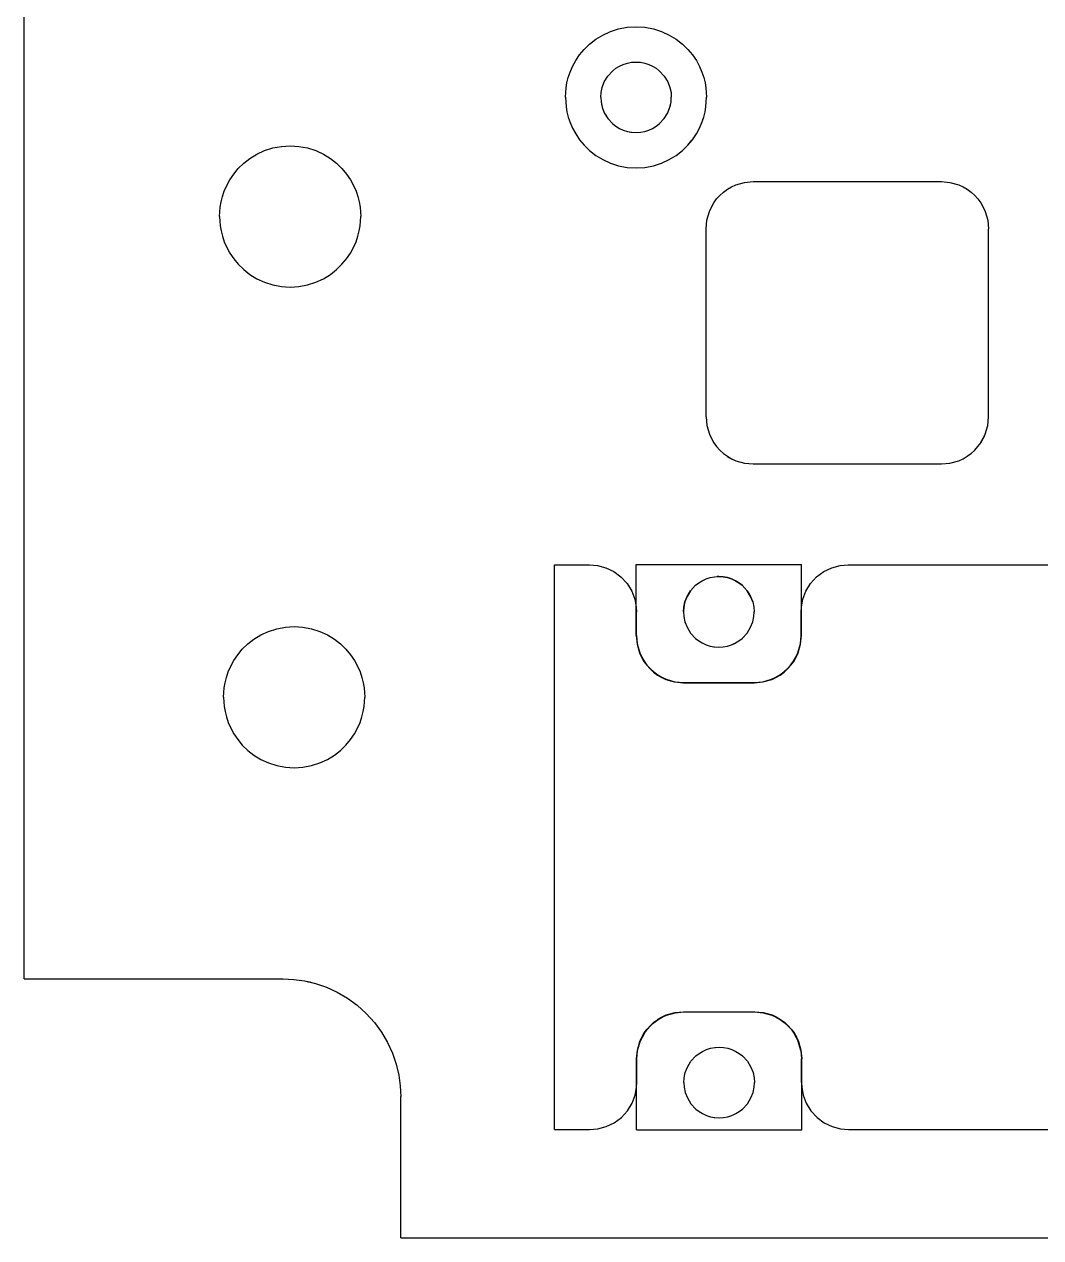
# Model space of a CAD drawing. Header units: millimetres. Extents: x -94 to 79, y -61 to 54.
# Drawn here: x -93.8 to -50.6, y -60.9 to -9.3 of the extents above; entities that cross this region are included whole.
import ezdxf

# ---------------------------------------------------------------- set-up
doc = ezdxf.new("R2010")
doc.units = ezdxf.units.MM
doc.linetypes.add('HIDDEN', pattern=[3, 2, -1])
doc.layers.add('HIDDEN', color=8, linetype='HIDDEN')
doc.layers.add('VISIBLE', color=7, linetype='Continuous')

msp = doc.modelspace()

# ---------------------------------------------------------------- linework, layer by layer
at = {"layer": 'HIDDEN', "flags": 128}
for points in [[(-68.195, -9.447), (-67.822, -9.424)], [(-67.448, -9.447), (-67.083, -9.516)], [(-67.08, -9.517), (-66.735, -9.628)], [(-69.308, -12.225), (-69.262, -12.004), (-69.17, -11.767), (-69.022, -11.524), (-68.808, -11.294), (-68.676, -11.191), (-68.528, -11.1)], [(-68.528, -11.1), (-68.365, -11.026)], [(-68.528, -11.1), (-68.365, -11.026)], [(-68.365, -11.026), (-68.191, -10.97)], [(-68.365, -11.026), (-68.191, -10.97)], [(-68.191, -10.97), (-68.008, -10.936), (-67.822, -10.924)], [(-67.822, -10.924), (-67.635, -10.936)], [(-67.822, -10.924), (-67.635, -10.936)], [(-67.635, -10.936), (-67.452, -10.97)], [(-67.635, -10.936), (-67.452, -10.97)], [(-67.452, -10.97), (-67.278, -11.026)], [(-67.452, -10.97), (-67.278, -11.026)], [(-67.278, -11.026), (-67.116, -11.1), (-66.968, -11.191), (-66.835, -11.294), (-66.622, -11.524), (-66.473, -11.767), (-66.382, -12.004), (-66.335, -12.225)], [(-69.308, -12.225), (-69.308, -12.225)], [(-66.335, -12.225), (-66.335, -12.225)], [(-70.822, -12.424), (-70.822, -12.424)], [(-70.795, -12.822), (-70.795, -12.822)], [(-69.322, -12.424), (-69.322, -12.424)], [(-69.322, -12.424), (-69.322, -12.424)], [(-69.285, -12.732), (-69.262, -12.844)], [(-66.382, -12.844), (-66.362, -12.751)], [(-66.335, -12.623), (-66.322, -12.425)], [(-66.322, -12.424), (-66.322, -12.424), (-66.322, -12.424)], [(-64.848, -12.822), (-64.848, -12.822)], [(-64.822, -12.424), (-64.822, -12.424), (-64.822, -12.424), (-64.822, -12.424)], [(-70.758, -13.038), (-70.702, -13.264), (-70.623, -13.498), (-70.518, -13.739), (-70.385, -13.982), (-70.222, -14.224), (-70.025, -14.46), (-69.794, -14.684), (-69.53, -14.89), (-69.233, -15.071)], [(-69.212, -12.973), (-69.17, -13.081)], [(-69.078, -13.231), (-69.022, -13.324)], [(-67.083, -15.332), (-66.735, -15.22), (-66.41, -15.071), (-66.113, -14.89), (-65.849, -14.684), (-65.618, -14.46), (-65.422, -14.224), (-65.258, -13.982), (-65.125, -13.739), (-65.021, -13.498), (-64.942, -13.264), (-64.885, -13.038)], [(-66.622, -13.324), (-66.596, -13.281)], [(-66.473, -13.081), (-66.443, -13.004)], [(-68.365, -13.822), (-68.191, -13.878)], [(-68.038, -13.907), (-68.008, -13.912)], [(-67.821, -13.924), (-67.635, -13.912)], [(-67.452, -13.878), (-67.451, -13.877)], [(-67.278, -13.822), (-67.116, -13.748)], [(-84.23, -15.019), (-83.933, -14.838), (-83.608, -14.689), (-83.26, -14.577), (-82.895, -14.508), (-82.522, -14.485), (-82.148, -14.508), (-81.783, -14.577), (-81.435, -14.689), (-81.11, -14.838), (-80.813, -15.019), (-80.549, -15.225), (-80.318, -15.449), (-80.122, -15.685), (-79.958, -15.927), (-79.825, -16.17), (-79.721, -16.411)], [(-84.725, -15.449), (-84.494, -15.225)], [(-69.233, -15.071), (-68.908, -15.22), (-68.56, -15.332)], [(-69.233, -15.071), (-68.908, -15.22), (-68.56, -15.332)], [(-68.56, -15.332), (-68.195, -15.401), (-67.822, -15.424)], [(-67.822, -15.424), (-67.448, -15.401)], [(-67.822, -15.424), (-67.448, -15.401)], [(-67.448, -15.401), (-67.083, -15.332)], [(-67.448, -15.401), (-67.083, -15.332)], [(-85.085, -15.927), (-84.922, -15.685)], [(-64.103, -16.453), (-63.937, -16.332), (-63.761, -16.229), (-63.579, -16.146), (-63.207, -16.039), (-62.843, -16.006), (-54.843, -16.006), (-54.479, -16.039), (-54.107, -16.146), (-53.924, -16.229), (-53.748, -16.332), (-53.582, -16.453), (-53.429, -16.592), (-53.29, -16.745), (-53.169, -16.912)], [(-64.517, -16.912), (-64.395, -16.745)], [(-64.809, -17.642), (-64.702, -17.27)], [(-83.26, -20.393), (-82.895, -20.462)], [(-81.783, -20.393), (-81.78, -20.392)], [(-81.435, -20.281), (-81.11, -20.132)], [(-64.702, -26.742), (-64.619, -26.925)], [(-53.169, -27.1), (-53.168, -27.099)], [(-53.066, -26.925), (-53.046, -26.881)], [(-63.937, -27.68), (-63.936, -27.681)], [(-63.761, -27.783), (-63.717, -27.803)], [(-54.107, -27.866), (-53.924, -27.783)], [(-53.796, -27.708), (-53.748, -27.68)], [(-53.609, -27.578), (-53.582, -27.559)], [(-63.579, -27.866), (-63.207, -27.973)], [(-71.293, -32.289), (-69.803, -32.289), (-69.459, -32.319)], [(-69.459, -32.319), (-69.108, -32.414)], [(-69.459, -32.319), (-69.108, -32.414)], [(-69.108, -32.414), (-68.769, -32.577)], [(-69.108, -32.414), (-68.769, -32.577)], [(-60.145, -32.806), (-59.837, -32.577), (-59.498, -32.414), (-59.147, -32.319), (-58.803, -32.289), (-22.112, -32.289), (-21.768, -32.319), (-21.417, -32.414)], [(-68.769, -32.577), (-68.461, -32.806), (-68.203, -33.089)], [(-62.863, -33.869), (-62.955, -33.632), (-63.103, -33.389), (-63.317, -33.159), (-63.449, -33.056), (-63.597, -32.965), (-63.76, -32.891), (-63.934, -32.835), (-64.116, -32.801), (-64.303, -32.789), (-64.49, -32.801), (-64.672, -32.835), (-64.846, -32.891), (-65.009, -32.965), (-65.157, -33.056), (-65.289, -33.159), (-65.503, -33.389), (-65.651, -33.632), (-65.743, -33.869), (-65.79, -34.09), (-65.803, -34.289), (-65.803, -34.289)], [(-60.793, -34.089), (-60.729, -33.75), (-60.6, -33.41), (-60.403, -33.089)], [(-67.877, -33.75), (-67.813, -34.089)], [(-62.863, -33.869), (-62.863, -33.869)], [(-67.813, -34.089), (-67.803, -34.289)], [(-67.803, -35.289), (-67.803, -34.289)], [(-65.803, -34.289), (-65.803, -34.289)], [(-62.816, -34.09), (-62.816, -34.09)], [(-62.803, -34.289), (-62.803, -34.289)], [(-62.803, -34.289), (-62.803, -34.289)], [(-60.803, -34.289), (-60.793, -34.089)], [(-60.803, -35.289), (-60.803, -34.289)], [(-84.324, -35.653), (-84.059, -35.447), (-83.763, -35.266), (-83.438, -35.117), (-83.09, -35.006)], [(-82.725, -34.937), (-82.351, -34.913), (-81.978, -34.937), (-81.613, -35.006), (-81.264, -35.117)], [(-80.939, -35.266), (-80.643, -35.447)], [(-67.813, -35.299), (-67.813, -35.299)], [(-67.803, -35.289), (-67.77, -35.653)], [(-62.793, -37.299), (-62.429, -37.266), (-62.057, -37.159), (-61.874, -37.076), (-61.699, -36.973), (-61.532, -36.852), (-61.379, -36.713), (-61.24, -36.56), (-61.119, -36.393), (-61.017, -36.218), (-60.934, -36.035), (-60.826, -35.663), (-60.793, -35.299)], [(-60.944, -36.025), (-60.836, -35.653), (-60.803, -35.289)], [(-84.915, -36.355), (-84.751, -36.113), (-84.554, -35.877)], [(-80.148, -35.877), (-79.951, -36.113), (-79.787, -36.355)], [(-67.78, -35.663), (-67.78, -35.663)], [(-67.77, -35.653), (-67.663, -36.025)], [(-67.673, -36.035), (-67.59, -36.218), (-67.487, -36.393), (-67.366, -36.56), (-67.227, -36.713), (-67.074, -36.852), (-66.907, -36.973), (-66.732, -37.076), (-66.549, -37.159), (-66.177, -37.266), (-65.813, -37.299)], [(-67.663, -36.025), (-67.58, -36.208), (-67.477, -36.383), (-67.356, -36.55), (-67.217, -36.703), (-67.064, -36.842)], [(-67.663, -36.025), (-67.58, -36.208), (-67.477, -36.383), (-67.356, -36.55), (-67.217, -36.703)], [(-64.846, -35.687), (-64.672, -35.743)], [(-64.52, -35.772), (-64.49, -35.777)], [(-63.934, -35.743), (-63.932, -35.742)], [(-63.76, -35.687), (-63.597, -35.613)], [(-61.027, -36.208), (-60.944, -36.025), (-60.836, -35.653)], [(-85.152, -36.839), (-85.048, -36.599)], [(-61.389, -36.703), (-61.25, -36.55), (-61.129, -36.383), (-61.027, -36.208)], [(-61.25, -36.55), (-61.129, -36.383), (-61.027, -36.208)], [(-79.55, -36.839), (-79.471, -37.073)], [(-67.064, -36.842), (-66.897, -36.963)], [(-66.897, -36.963), (-66.722, -37.066)], [(-66.897, -36.963), (-66.722, -37.066), (-66.539, -37.149), (-66.167, -37.256), (-65.803, -37.289), (-62.803, -37.289), (-62.439, -37.256)], [(-66.897, -36.963), (-66.722, -37.066)], [(-66.722, -37.066), (-66.539, -37.149)], [(-66.722, -37.066), (-66.539, -37.149)], [(-62.067, -37.149), (-61.884, -37.066), (-61.709, -36.963), (-61.542, -36.842), (-61.389, -36.703)], [(-62.067, -37.149), (-61.884, -37.066), (-61.709, -36.963)], [(-62.067, -37.149), (-61.884, -37.066), (-61.709, -36.963)], [(-61.709, -36.963), (-61.542, -36.842), (-61.389, -36.703)], [(-79.415, -37.299), (-79.378, -37.515)], [(-66.539, -37.149), (-66.167, -37.256)], [(-65.813, -37.299), (-65.813, -37.299)], [(-65.813, -37.299), (-62.793, -37.299)], [(-65.803, -37.289), (-62.803, -37.289), (-62.439, -37.256)], [(-62.793, -37.299), (-62.793, -37.299)], [(-62.439, -37.256), (-62.067, -37.149)], [(-81.264, -40.71), (-80.939, -40.56)], [(-83.089, -40.821), (-82.725, -40.89)], [(-81.613, -40.821), (-81.609, -40.82)], [(-93.822, -49.885), (-82.822, -49.885), (-82.372, -49.905), (-81.912, -49.969), (-81.446, -50.078), (-80.981, -50.236), (-80.525, -50.444)], [(-79.67, -51.003), (-79.286, -51.35), (-78.94, -51.734), (-78.637, -52.149)], [(-66.891, -51.604), (-66.716, -51.502)], [(-66.882, -51.615), (-66.706, -51.512), (-66.524, -51.429)], [(-66.882, -51.615), (-66.706, -51.512), (-66.524, -51.429)], [(-66.882, -51.615), (-66.706, -51.512)], [(-66.882, -51.615), (-66.706, -51.512)], [(-66.706, -51.512), (-66.524, -51.429)], [(-66.706, -51.512), (-66.524, -51.429)], [(-66.672, -51.482), (-66.534, -51.419)], [(-66.524, -51.429), (-66.152, -51.322), (-65.788, -51.289), (-62.788, -51.289), (-62.424, -51.322)], [(-66.524, -51.429), (-66.152, -51.322)], [(-66.524, -51.429), (-66.152, -51.322)], [(-66.152, -51.322), (-65.788, -51.289), (-62.788, -51.289), (-62.424, -51.322), (-62.052, -51.429)], [(-62.424, -51.322), (-62.052, -51.429)], [(-62.424, -51.322), (-62.052, -51.429)], [(-62.052, -51.429), (-61.869, -51.512), (-61.693, -51.615), (-61.527, -51.736)], [(-62.052, -51.429), (-61.869, -51.512)], [(-62.052, -51.429), (-61.869, -51.512)], [(-62.052, -51.429), (-61.869, -51.512)], [(-61.869, -51.512), (-61.693, -51.615)], [(-61.869, -51.512), (-61.693, -51.615)], [(-61.859, -51.502), (-61.732, -51.577)], [(-67.564, -52.37), (-67.462, -52.195), (-67.341, -52.028)], [(-67.472, -52.185), (-67.37, -52.045)], [(-67.462, -52.195), (-67.341, -52.028)], [(-67.341, -52.028), (-67.202, -51.875), (-67.048, -51.736)], [(-67.202, -51.875), (-67.048, -51.736), (-66.882, -51.615)], [(-67.048, -51.736), (-66.882, -51.615)], [(-67.048, -51.736), (-66.882, -51.615)], [(-61.693, -51.615), (-61.527, -51.736), (-61.374, -51.875), (-61.235, -52.028)], [(-61.693, -51.615), (-61.527, -51.736)], [(-61.683, -51.605), (-61.544, -51.706)], [(-61.527, -51.736), (-61.374, -51.875), (-61.235, -52.028)], [(-61.235, -52.028), (-61.114, -52.195)], [(-61.235, -52.028), (-61.114, -52.195)], [(-78.38, -52.589), (-78.173, -53.045)], [(-67.788, -53.289), (-67.754, -52.925), (-67.647, -52.553)], [(-67.754, -52.925), (-67.647, -52.553)], [(-67.647, -52.553), (-67.564, -52.37)], [(-67.564, -52.37), (-67.647, -52.553), (-67.564, -52.37)], [(-67.647, -52.553), (-67.564, -52.37)], [(-67.574, -52.36), (-67.5, -52.233)], [(-67.564, -52.37), (-67.462, -52.195), (-67.564, -52.37)], [(-61.114, -52.195), (-61.011, -52.37), (-60.928, -52.553)], [(-61.114, -52.195), (-61.011, -52.37)], [(-61.114, -52.195), (-61.011, -52.37)], [(-61.103, -52.186), (-61.001, -52.36)], [(-61.011, -52.37), (-60.928, -52.553), (-60.821, -52.925), (-60.788, -53.289)], [(-61.011, -52.37), (-60.928, -52.553)], [(-60.981, -52.404), (-60.918, -52.543)], [(-60.928, -52.553), (-60.821, -52.925), (-60.928, -52.553)], [(-65.775, -54.09), (-65.728, -53.869), (-65.636, -53.632), (-65.488, -53.389), (-65.274, -53.159), (-65.142, -53.056), (-64.994, -52.965), (-64.831, -52.891), (-64.657, -52.835), (-64.475, -52.801), (-64.288, -52.789), (-64.101, -52.801), (-63.919, -52.835), (-63.744, -52.891), (-63.582, -52.965), (-63.434, -53.056), (-63.302, -53.159), (-63.088, -53.389), (-62.94, -53.632), (-62.848, -53.869), (-62.801, -54.09)], [(-67.788, -54.289), (-67.788, -53.289)], [(-60.788, -54.289), (-60.788, -53.289)], [(-65.775, -54.09), (-65.775, -54.09)], [(-62.801, -54.09), (-62.801, -54.09)], [(-67.798, -54.489), (-67.788, -54.289)], [(-65.788, -54.289), (-65.788, -54.289)], [(-65.788, -54.289), (-65.788, -54.289)], [(-62.788, -54.289), (-62.788, -54.289)], [(-62.788, -54.289), (-62.788, -54.289)], [(-60.788, -54.289), (-60.778, -54.489)], [(-64.831, -55.687), (-64.657, -55.743)], [(-63.744, -55.687), (-63.582, -55.613)], [(-64.505, -55.772), (-64.475, -55.777)], [(-63.919, -55.743), (-63.917, -55.742)], [(-59.483, -56.164), (-59.132, -56.259)], [(-67.798, -56.299), (-60.778, -56.299)], [(-77.822, -60.885), (62.978, -60.885)]]:
    msp.add_lwpolyline(points, dxfattribs=at)
at = {"layer": 'VISIBLE'}
for p, q in [((-93.822, -49.885), (-93.822, 53.515)), ((-69.53, -9.958), (-69.233, -9.777)), ((-69.53, -9.958), (-69.233, -9.777)), ((-69.233, -9.777), (-68.908, -9.628)), ((-69.233, -9.777), (-68.908, -9.628)), ((-68.908, -9.628), (-68.56, -9.516)), ((-68.908, -9.628), (-68.56, -9.516)), ((-68.56, -9.516), (-68.195, -9.447)), ((-68.56, -9.516), (-68.195, -9.447)), ((-68.195, -9.447), (-67.822, -9.424)), ((-67.822, -9.424), (-67.448, -9.447)), ((-67.822, -9.424), (-67.448, -9.447)), ((-67.822, -9.424), (-67.822, -9.424)), ((-67.448, -9.447), (-67.083, -9.516)), ((-67.083, -9.516), (-66.735, -9.628)), ((-67.083, -9.516), (-67.08, -9.517)), ((-66.735, -9.628), (-66.41, -9.777)), ((-66.735, -9.628), (-66.41, -9.777)), ((-66.41, -9.777), (-66.113, -9.958)), ((-66.41, -9.777), (-66.113, -9.958)), ((-70.025, -10.388), (-69.794, -10.164)), ((-70.025, -10.388), (-69.794, -10.164)), ((-69.794, -10.164), (-69.53, -9.958)), ((-69.794, -10.164), (-69.53, -9.958)), ((-66.113, -9.958), (-65.849, -10.164)), ((-66.113, -9.958), (-65.849, -10.164)), ((-65.849, -10.164), (-65.618, -10.388)), ((-65.849, -10.164), (-65.618, -10.388)), ((-70.385, -10.866), (-70.222, -10.624)), ((-70.385, -10.866), (-70.222, -10.624)), ((-70.222, -10.624), (-70.025, -10.388)), ((-70.222, -10.624), (-70.025, -10.388)), ((-65.618, -10.388), (-65.422, -10.624)), ((-65.618, -10.388), (-65.422, -10.624)), ((-65.422, -10.624), (-65.258, -10.866)), ((-65.422, -10.624), (-65.258, -10.866)), ((-70.623, -11.35), (-70.518, -11.109)), ((-70.623, -11.35), (-70.518, -11.109)), ((-70.518, -11.109), (-70.385, -10.866)), ((-70.518, -11.109), (-70.385, -10.866)), ((-69.022, -11.524), (-68.808, -11.294)), ((-68.808, -11.294), (-68.676, -11.191)), ((-68.676, -11.191), (-68.528, -11.1)), ((-68.528, -11.1), (-68.365, -11.026)), ((-68.365, -11.026), (-68.191, -10.97)), ((-68.365, -11.026), (-68.191, -10.97)), ((-68.191, -10.97), (-68.008, -10.936)), ((-68.191, -10.97), (-68.008, -10.936)), ((-68.008, -10.936), (-67.822, -10.924)), ((-68.008, -10.936), (-67.822, -10.924)), ((-67.822, -10.924), (-67.635, -10.936)), ((-67.822, -10.924), (-67.635, -10.936)), ((-67.635, -10.936), (-67.452, -10.97)), ((-67.452, -10.97), (-67.278, -11.026)), ((-67.452, -10.97), (-67.278, -11.026)), ((-67.278, -11.026), (-67.116, -11.1)), ((-67.278, -11.026), (-67.116, -11.1)), ((-67.116, -11.1), (-66.968, -11.191)), ((-66.968, -11.191), (-66.835, -11.294)), ((-66.835, -11.294), (-66.622, -11.524)), ((-65.258, -10.866), (-65.125, -11.109)), ((-65.258, -10.866), (-65.125, -11.109)), ((-65.125, -11.109), (-65.021, -11.35)), ((-65.125, -11.109), (-65.021, -11.35)), ((-70.795, -12.026), (-70.758, -11.81)), ((-70.758, -11.81), (-70.702, -11.584)), ((-70.758, -11.81), (-70.702, -11.584)), ((-70.702, -11.584), (-70.623, -11.35)), ((-70.702, -11.584), (-70.623, -11.35)), ((-69.262, -12.004), (-69.17, -11.767)), ((-69.17, -11.767), (-69.022, -11.524)), ((-66.622, -11.524), (-66.473, -11.767)), ((-66.473, -11.767), (-66.382, -12.004)), ((-65.021, -11.35), (-64.942, -11.584)), ((-65.021, -11.35), (-64.942, -11.584)), ((-64.942, -11.584), (-64.885, -11.81)), ((-64.942, -11.584), (-64.885, -11.81)), ((-64.885, -11.81), (-64.848, -12.026)), ((-70.822, -12.424), (-70.795, -12.026)), ((-69.322, -12.424), (-69.308, -12.225)), ((-69.308, -12.225), (-69.262, -12.004)), ((-66.382, -12.004), (-66.335, -12.225)), ((-66.335, -12.225), (-66.322, -12.424)), ((-64.848, -12.026), (-64.822, -12.424)), ((-70.822, -12.424), (-70.822, -12.424)), ((-70.822, -12.424), (-70.795, -12.822)), ((-70.795, -12.822), (-70.758, -13.038)), ((-69.322, -12.424), (-69.308, -12.623)), ((-69.308, -12.623), (-69.262, -12.844)), ((-69.308, -12.623), (-69.285, -12.732)), ((-69.262, -12.844), (-69.17, -13.081)), ((-69.262, -12.844), (-69.212, -12.973)), ((-66.473, -13.081), (-66.382, -12.844)), ((-66.443, -13.004), (-66.382, -12.844)), ((-66.382, -12.844), (-66.335, -12.623)), ((-66.362, -12.751), (-66.335, -12.623)), ((-66.335, -12.623), (-66.322, -12.424)), ((-66.322, -12.425), (-66.322, -12.424)), ((-64.885, -13.038), (-64.848, -12.822)), ((-64.848, -12.822), (-64.822, -12.424)), ((-70.758, -13.038), (-70.702, -13.264)), ((-70.702, -13.264), (-70.623, -13.498)), ((-69.17, -13.081), (-69.022, -13.324)), ((-69.17, -13.081), (-69.078, -13.231)), ((-69.022, -13.324), (-68.808, -13.554)), ((-69.022, -13.324), (-68.808, -13.554)), ((-66.835, -13.554), (-66.622, -13.324)), ((-66.835, -13.554), (-66.622, -13.324)), ((-66.622, -13.324), (-66.473, -13.081)), ((-66.596, -13.281), (-66.473, -13.081)), ((-65.021, -13.498), (-64.942, -13.264)), ((-64.942, -13.264), (-64.885, -13.038)), ((-70.623, -13.498), (-70.518, -13.739)), ((-70.518, -13.739), (-70.385, -13.982)), ((-68.808, -13.554), (-68.676, -13.657)), ((-68.808, -13.554), (-68.676, -13.657)), ((-68.676, -13.657), (-68.528, -13.748)), ((-68.676, -13.657), (-68.528, -13.748)), ((-68.528, -13.748), (-68.365, -13.822)), ((-68.528, -13.748), (-68.365, -13.822)), ((-68.365, -13.822), (-68.191, -13.878)), ((-68.365, -13.822), (-68.365, -13.822)), ((-68.365, -13.822), (-68.191, -13.878)), ((-68.191, -13.878), (-68.008, -13.912)), ((-68.191, -13.878), (-68.038, -13.907)), ((-68.191, -13.878), (-68.008, -13.912)), ((-68.008, -13.912), (-67.822, -13.924)), ((-68.008, -13.912), (-67.822, -13.924)), ((-67.822, -13.924), (-67.635, -13.912)), ((-67.635, -13.912), (-67.452, -13.878)), ((-67.635, -13.912), (-67.452, -13.878)), ((-67.452, -13.878), (-67.278, -13.822)), ((-67.451, -13.877), (-67.278, -13.822)), ((-67.278, -13.822), (-67.116, -13.748)), ((-67.116, -13.748), (-66.968, -13.657)), ((-67.116, -13.748), (-66.968, -13.657)), ((-67.116, -13.748), (-67.116, -13.748)), ((-66.968, -13.657), (-66.835, -13.554)), ((-66.968, -13.657), (-66.835, -13.554)), ((-65.258, -13.982), (-65.125, -13.739)), ((-65.125, -13.739), (-65.021, -13.498)), ((-70.385, -13.982), (-70.222, -14.224)), ((-70.222, -14.224), (-70.025, -14.46)), ((-67.822, -13.924), (-67.821, -13.924)), ((-65.618, -14.46), (-65.422, -14.224)), ((-65.422, -14.224), (-65.258, -13.982)), ((-84.23, -15.019), (-83.933, -14.838)), ((-83.933, -14.838), (-83.608, -14.689)), ((-83.608, -14.689), (-83.26, -14.577)), ((-83.26, -14.577), (-82.895, -14.508)), ((-83.26, -14.577), (-82.895, -14.508)), ((-82.895, -14.508), (-82.522, -14.485)), ((-82.895, -14.508), (-82.522, -14.485)), ((-82.522, -14.485), (-82.148, -14.508)), ((-82.148, -14.508), (-81.783, -14.577)), ((-81.783, -14.577), (-81.435, -14.689)), ((-81.783, -14.577), (-81.435, -14.689)), ((-81.435, -14.689), (-81.11, -14.838)), ((-81.435, -14.689), (-81.11, -14.838)), ((-81.11, -14.838), (-80.813, -15.019)), ((-70.025, -14.46), (-69.794, -14.684)), ((-69.794, -14.684), (-69.53, -14.89)), ((-69.53, -14.89), (-69.233, -15.071)), ((-66.41, -15.071), (-66.113, -14.89)), ((-66.113, -14.89), (-65.849, -14.684)), ((-65.849, -14.684), (-65.618, -14.46)), ((-84.922, -15.685), (-84.725, -15.449)), ((-84.725, -15.449), (-84.494, -15.225)), ((-84.494, -15.225), (-84.23, -15.019)), ((-80.813, -15.019), (-80.549, -15.225)), ((-80.549, -15.225), (-80.318, -15.449)), ((-80.318, -15.449), (-80.122, -15.685)), ((-69.233, -15.071), (-68.908, -15.22)), ((-68.908, -15.22), (-68.56, -15.332)), ((-68.56, -15.332), (-68.195, -15.401)), ((-68.56, -15.332), (-68.195, -15.401)), ((-68.195, -15.401), (-67.822, -15.424)), ((-68.195, -15.401), (-67.822, -15.424)), ((-67.822, -15.424), (-67.448, -15.401)), ((-67.448, -15.401), (-67.083, -15.332)), ((-67.083, -15.332), (-66.735, -15.22)), ((-67.083, -15.332), (-66.735, -15.22)), ((-66.735, -15.22), (-66.41, -15.071)), ((-66.735, -15.22), (-66.41, -15.071)), ((-85.218, -16.17), (-85.085, -15.927)), ((-85.085, -15.927), (-84.922, -15.685)), ((-80.122, -15.685), (-79.958, -15.927)), ((-79.958, -15.927), (-79.825, -16.17)), ((-85.402, -16.645), (-85.323, -16.411)), ((-85.323, -16.411), (-85.218, -16.17)), ((-79.825, -16.17), (-79.721, -16.411)), ((-79.721, -16.411), (-79.642, -16.645)), ((-64.257, -16.592), (-64.103, -16.453)), ((-64.103, -16.453), (-63.937, -16.332)), ((-63.937, -16.332), (-63.761, -16.229)), ((-63.937, -16.332), (-63.761, -16.229)), ((-63.761, -16.229), (-63.579, -16.146)), ((-63.761, -16.229), (-63.579, -16.146)), ((-63.579, -16.146), (-63.207, -16.039)), ((-63.579, -16.146), (-63.207, -16.039)), ((-63.207, -16.039), (-62.843, -16.006)), ((-62.843, -16.006), (-54.843, -16.006)), ((-54.843, -16.006), (-54.479, -16.039)), ((-54.479, -16.039), (-54.107, -16.146)), ((-54.107, -16.146), (-53.924, -16.229)), ((-54.107, -16.146), (-53.924, -16.229)), ((-53.924, -16.229), (-53.748, -16.332)), ((-53.924, -16.229), (-53.748, -16.332)), ((-53.748, -16.332), (-53.582, -16.453)), ((-53.748, -16.332), (-53.582, -16.453)), ((-53.582, -16.453), (-53.429, -16.592)), ((-85.495, -17.087), (-85.458, -16.871)), ((-85.458, -16.871), (-85.402, -16.645)), ((-79.642, -16.645), (-79.585, -16.871)), ((-79.585, -16.871), (-79.548, -17.087)), ((-64.619, -17.087), (-64.517, -16.912)), ((-64.619, -17.087), (-64.517, -16.912)), ((-64.517, -16.912), (-64.395, -16.745)), ((-64.517, -16.912), (-64.395, -16.745)), ((-64.395, -16.745), (-64.257, -16.592)), ((-53.429, -16.592), (-53.29, -16.745)), ((-53.29, -16.745), (-53.169, -16.912)), ((-53.169, -16.912), (-53.066, -17.087)), ((-53.169, -16.912), (-53.066, -17.087)), ((-85.522, -17.485), (-85.495, -17.087)), ((-85.522, -17.485), (-85.495, -17.883)), ((-79.548, -17.087), (-79.522, -17.485)), ((-79.548, -17.087), (-79.522, -17.485)), ((-79.548, -17.883), (-79.522, -17.485)), ((-64.809, -17.642), (-64.702, -17.27)), ((-64.702, -17.27), (-64.619, -17.087)), ((-64.702, -17.27), (-64.619, -17.087)), ((-53.066, -17.087), (-52.983, -17.27)), ((-53.066, -17.087), (-52.983, -17.27)), ((-52.983, -17.27), (-52.876, -17.642)), ((-52.983, -17.27), (-52.876, -17.642)), ((-85.495, -17.883), (-85.458, -18.099)), ((-79.585, -18.099), (-79.548, -17.883)), ((-64.843, -18.006), (-64.809, -17.642)), ((-64.843, -26.006), (-64.843, -18.006)), ((-52.876, -17.642), (-52.843, -18.006)), ((-52.843, -26.006), (-52.843, -18.006)), ((-85.458, -18.099), (-85.402, -18.325)), ((-85.402, -18.325), (-85.323, -18.559)), ((-85.323, -18.559), (-85.218, -18.8)), ((-79.825, -18.8), (-79.721, -18.559)), ((-79.721, -18.559), (-79.642, -18.325)), ((-79.642, -18.325), (-79.585, -18.099)), ((-85.218, -18.8), (-85.085, -19.043)), ((-85.218, -18.8), (-85.085, -19.043)), ((-85.085, -19.043), (-84.922, -19.285)), ((-80.122, -19.285), (-79.958, -19.043)), ((-80.122, -19.285), (-79.958, -19.043)), ((-79.958, -19.043), (-79.825, -18.8)), ((-84.922, -19.285), (-84.725, -19.521)), ((-84.725, -19.521), (-84.494, -19.745)), ((-84.725, -19.521), (-84.494, -19.745)), ((-80.549, -19.745), (-80.318, -19.521)), ((-80.549, -19.745), (-80.318, -19.521)), ((-80.318, -19.521), (-80.122, -19.285)), ((-80.318, -19.521), (-80.122, -19.285)), ((-84.494, -19.745), (-84.23, -19.951)), ((-84.494, -19.745), (-84.23, -19.951)), ((-84.23, -19.951), (-83.933, -20.132)), ((-84.23, -19.951), (-83.933, -20.132)), ((-81.11, -20.132), (-80.813, -19.951)), ((-80.813, -19.951), (-80.549, -19.745)), ((-80.813, -19.951), (-80.549, -19.745)), ((-83.933, -20.132), (-83.608, -20.281)), ((-83.933, -20.132), (-83.608, -20.281)), ((-83.608, -20.281), (-83.26, -20.393)), ((-83.608, -20.281), (-83.26, -20.393)), ((-83.26, -20.393), (-82.895, -20.462)), ((-83.26, -20.393), (-83.26, -20.393)), ((-83.26, -20.393), (-82.895, -20.462)), ((-82.895, -20.462), (-82.522, -20.485)), ((-82.895, -20.462), (-82.522, -20.485)), ((-82.895, -20.462), (-82.522, -20.485)), ((-82.522, -20.485), (-82.148, -20.462)), ((-82.522, -20.485), (-82.148, -20.462)), ((-82.148, -20.462), (-81.783, -20.393)), ((-82.148, -20.462), (-81.783, -20.393)), ((-81.783, -20.393), (-81.435, -20.281)), ((-81.783, -20.393), (-81.435, -20.281)), ((-81.78, -20.392), (-81.435, -20.281)), ((-81.435, -20.281), (-81.11, -20.132)), ((-81.435, -20.281), (-81.11, -20.132)), ((-81.11, -20.132), (-81.11, -20.132)), ((-64.843, -26.006), (-64.809, -26.37)), ((-52.876, -26.37), (-52.843, -26.006)), ((-52.876, -26.37), (-52.843, -26.006)), ((-64.809, -26.37), (-64.702, -26.742)), ((-64.702, -26.742), (-64.619, -26.925)), ((-64.702, -26.742), (-64.702, -26.742)), ((-64.702, -26.742), (-64.619, -26.925)), ((-53.066, -26.925), (-52.983, -26.742)), ((-53.066, -26.925), (-52.983, -26.742)), ((-53.046, -26.881), (-52.983, -26.742)), ((-52.983, -26.742), (-52.876, -26.37)), ((-52.983, -26.742), (-52.876, -26.37)), ((-64.619, -26.925), (-64.517, -27.1)), ((-64.619, -26.925), (-64.517, -27.1)), ((-64.517, -27.1), (-64.395, -27.267)), ((-64.517, -27.1), (-64.395, -27.267)), ((-64.395, -27.267), (-64.257, -27.42)), ((-64.395, -27.267), (-64.257, -27.42)), ((-53.429, -27.42), (-53.29, -27.267)), ((-53.429, -27.42), (-53.29, -27.267)), ((-53.29, -27.267), (-53.169, -27.1)), ((-53.169, -27.1), (-53.066, -26.925)), ((-53.169, -27.1), (-53.066, -26.925)), ((-53.168, -27.099), (-53.066, -26.925)), ((-64.257, -27.42), (-64.103, -27.559)), ((-64.257, -27.42), (-64.103, -27.559)), ((-64.103, -27.559), (-63.937, -27.68)), ((-64.103, -27.559), (-63.937, -27.68)), ((-63.937, -27.68), (-63.761, -27.783)), ((-63.937, -27.68), (-63.761, -27.783)), ((-63.936, -27.681), (-63.761, -27.783)), ((-63.761, -27.783), (-63.579, -27.866)), ((-63.761, -27.783), (-63.579, -27.866)), ((-63.717, -27.803), (-63.579, -27.866)), ((-54.107, -27.866), (-53.924, -27.783)), ((-54.107, -27.866), (-53.924, -27.783)), ((-53.924, -27.783), (-53.748, -27.68)), ((-53.924, -27.783), (-53.748, -27.68)), ((-53.924, -27.783), (-53.796, -27.708)), ((-53.748, -27.68), (-53.582, -27.559)), ((-53.748, -27.68), (-53.582, -27.559)), ((-53.748, -27.68), (-53.609, -27.578)), ((-53.582, -27.559), (-53.429, -27.42)), ((-53.582, -27.559), (-53.429, -27.42)), ((-63.579, -27.866), (-63.207, -27.973)), ((-63.579, -27.866), (-63.207, -27.973)), ((-63.207, -27.973), (-63.207, -27.973)), ((-63.207, -27.973), (-62.843, -28.006)), ((-63.207, -27.973), (-62.843, -28.006)), ((-62.843, -28.006), (-54.843, -28.006)), ((-62.843, -28.006), (-54.843, -28.006)), ((-54.843, -28.006), (-54.479, -27.973)), ((-54.843, -28.006), (-54.479, -27.973)), ((-54.479, -27.973), (-54.107, -27.866)), ((-54.479, -27.973), (-54.107, -27.866)), ((-54.107, -27.866), (-54.107, -27.866)), ((-71.293, -56.289), (-71.293, -32.289)), ((-71.293, -32.289), (-69.803, -32.289)), ((-69.803, -32.289), (-69.459, -32.319)), ((-69.459, -32.319), (-69.108, -32.414)), ((-69.108, -32.414), (-68.769, -32.577)), ((-67.813, -35.299), (-67.813, -32.279)), ((-67.813, -32.279), (-60.793, -32.279)), ((-67.813, -32.279), (-60.793, -32.279)), ((-60.793, -35.299), (-60.793, -32.279)), ((-59.837, -32.577), (-59.498, -32.414)), ((-59.837, -32.577), (-59.498, -32.414)), ((-59.498, -32.414), (-59.147, -32.319)), ((-59.498, -32.414), (-59.147, -32.319)), ((-59.147, -32.319), (-58.803, -32.289)), ((-58.803, -32.289), (-22.112, -32.289)), ((-68.769, -32.577), (-68.461, -32.806)), ((-68.461, -32.806), (-68.203, -33.089)), ((-65.157, -33.056), (-65.009, -32.965)), ((-65.009, -32.965), (-64.846, -32.891)), ((-64.846, -32.891), (-64.672, -32.835)), ((-64.846, -32.891), (-64.672, -32.835)), ((-64.672, -32.835), (-64.49, -32.801)), ((-64.672, -32.835), (-64.49, -32.801)), ((-64.49, -32.801), (-64.303, -32.789)), ((-64.49, -32.801), (-64.303, -32.789)), ((-64.303, -32.789), (-64.116, -32.801)), ((-64.116, -32.801), (-63.934, -32.835)), ((-63.934, -32.835), (-63.76, -32.891)), ((-63.934, -32.835), (-63.76, -32.891)), ((-63.76, -32.891), (-63.597, -32.965)), ((-63.76, -32.891), (-63.597, -32.965)), ((-63.597, -32.965), (-63.449, -33.056)), ((-60.403, -33.089), (-60.145, -32.806)), ((-60.145, -32.806), (-59.837, -32.577)), ((-68.203, -33.089), (-68.006, -33.41)), ((-68.203, -33.089), (-68.006, -33.41)), ((-68.006, -33.41), (-67.877, -33.75)), ((-68.006, -33.41), (-67.877, -33.75)), ((-65.651, -33.632), (-65.503, -33.389)), ((-65.503, -33.389), (-65.289, -33.159)), ((-65.289, -33.159), (-65.157, -33.056)), ((-63.449, -33.056), (-63.317, -33.159)), ((-63.317, -33.159), (-63.103, -33.389)), ((-63.103, -33.389), (-62.955, -33.632)), ((-60.729, -33.75), (-60.6, -33.41)), ((-60.6, -33.41), (-60.403, -33.089)), ((-67.877, -33.75), (-67.813, -34.089)), ((-65.79, -34.09), (-65.743, -33.869)), ((-65.743, -33.869), (-65.651, -33.632)), ((-62.955, -33.632), (-62.863, -33.869)), ((-62.863, -33.869), (-62.816, -34.09)), ((-60.793, -34.089), (-60.729, -33.75)), ((-65.803, -34.289), (-65.79, -34.09)), ((-65.803, -34.289), (-65.79, -34.488)), ((-65.79, -34.488), (-65.743, -34.709)), ((-65.79, -34.488), (-65.743, -34.709)), ((-62.863, -34.709), (-62.816, -34.488)), ((-62.863, -34.709), (-62.816, -34.488)), ((-62.816, -34.09), (-62.803, -34.289)), ((-62.816, -34.488), (-62.803, -34.289)), ((-83.438, -35.117), (-83.09, -35.006)), ((-83.09, -35.006), (-82.725, -34.937)), ((-83.09, -35.006), (-82.725, -34.937)), ((-82.725, -34.937), (-82.351, -34.913)), ((-82.725, -34.937), (-82.351, -34.913)), ((-82.351, -34.913), (-81.978, -34.937)), ((-81.978, -34.937), (-81.613, -35.006)), ((-81.613, -35.006), (-81.264, -35.117)), ((-81.613, -35.006), (-81.264, -35.117)), ((-65.743, -34.709), (-65.651, -34.946)), ((-65.743, -34.709), (-65.651, -34.946)), ((-65.651, -34.946), (-65.503, -35.189)), ((-65.651, -34.946), (-65.503, -35.189)), ((-63.103, -35.189), (-62.955, -34.946)), ((-63.103, -35.189), (-62.955, -34.946)), ((-62.955, -34.946), (-62.863, -34.709)), ((-62.955, -34.946), (-62.863, -34.709)), ((-84.324, -35.653), (-84.059, -35.447)), ((-84.059, -35.447), (-83.763, -35.266)), ((-83.763, -35.266), (-83.438, -35.117)), ((-81.264, -35.117), (-80.939, -35.266)), ((-81.264, -35.117), (-80.939, -35.266)), ((-80.939, -35.266), (-80.643, -35.447)), ((-80.643, -35.447), (-80.379, -35.653)), ((-67.813, -35.299), (-67.78, -35.663)), ((-65.503, -35.189), (-65.289, -35.419)), ((-65.503, -35.189), (-65.289, -35.419)), ((-65.289, -35.419), (-65.157, -35.522)), ((-65.289, -35.419), (-65.157, -35.522)), ((-65.157, -35.522), (-65.009, -35.612)), ((-65.157, -35.522), (-65.009, -35.612)), ((-63.597, -35.612), (-63.449, -35.522)), ((-63.597, -35.612), (-63.449, -35.522)), ((-63.449, -35.522), (-63.317, -35.419)), ((-63.449, -35.522), (-63.317, -35.419)), ((-63.317, -35.419), (-63.103, -35.189)), ((-63.317, -35.419), (-63.103, -35.189)), ((-60.826, -35.663), (-60.793, -35.299)), ((-84.751, -36.113), (-84.554, -35.877)), ((-84.554, -35.877), (-84.324, -35.653)), ((-80.379, -35.653), (-80.148, -35.877)), ((-80.148, -35.877), (-79.951, -36.113)), ((-67.78, -35.663), (-67.673, -36.035)), ((-67.673, -36.035), (-67.59, -36.218)), ((-67.673, -36.035), (-67.59, -36.218)), ((-65.009, -35.612), (-64.846, -35.687)), ((-65.009, -35.612), (-64.846, -35.687)), ((-64.846, -35.687), (-64.672, -35.743)), ((-64.846, -35.687), (-64.846, -35.687)), ((-64.846, -35.687), (-64.672, -35.743)), ((-64.672, -35.743), (-64.49, -35.777)), ((-64.672, -35.743), (-64.52, -35.772)), ((-64.672, -35.743), (-64.49, -35.777)), ((-64.49, -35.777), (-64.303, -35.789)), ((-64.49, -35.777), (-64.303, -35.789)), ((-64.49, -35.777), (-64.303, -35.789)), ((-64.303, -35.789), (-64.116, -35.777)), ((-64.303, -35.789), (-64.116, -35.777)), ((-64.116, -35.777), (-63.934, -35.743)), ((-64.116, -35.777), (-63.934, -35.743)), ((-64.116, -35.777), (-63.934, -35.743)), ((-63.934, -35.743), (-63.76, -35.687)), ((-63.934, -35.743), (-63.76, -35.687)), ((-63.932, -35.742), (-63.76, -35.687)), ((-63.76, -35.687), (-63.597, -35.612)), ((-63.76, -35.687), (-63.597, -35.612)), ((-63.597, -35.613), (-63.597, -35.612)), ((-61.017, -36.218), (-60.934, -36.035)), ((-61.017, -36.218), (-60.934, -36.035)), ((-60.934, -36.035), (-60.826, -35.663)), ((-60.934, -36.035), (-60.826, -35.663)), ((-85.152, -36.839), (-85.048, -36.599)), ((-85.048, -36.599), (-84.915, -36.355)), ((-84.915, -36.355), (-84.751, -36.113)), ((-79.951, -36.113), (-79.787, -36.355)), ((-79.787, -36.355), (-79.655, -36.599)), ((-79.655, -36.599), (-79.55, -36.839)), ((-67.59, -36.218), (-67.487, -36.393)), ((-67.59, -36.218), (-67.487, -36.393)), ((-67.487, -36.393), (-67.366, -36.56)), ((-67.487, -36.393), (-67.366, -36.56)), ((-67.366, -36.56), (-67.227, -36.713)), ((-61.379, -36.713), (-61.24, -36.56)), ((-61.24, -36.56), (-61.119, -36.393)), ((-61.119, -36.393), (-61.017, -36.218)), ((-61.119, -36.393), (-61.017, -36.218)), ((-85.288, -37.299), (-85.231, -37.073)), ((-85.231, -37.073), (-85.152, -36.839)), ((-79.55, -36.839), (-79.471, -37.073)), ((-79.471, -37.073), (-79.415, -37.299)), ((-67.227, -36.713), (-67.074, -36.852)), ((-67.074, -36.852), (-66.907, -36.973)), ((-66.907, -36.973), (-66.732, -37.076)), ((-66.907, -36.973), (-66.732, -37.076)), ((-66.732, -37.076), (-66.549, -37.159)), ((-66.732, -37.076), (-66.549, -37.159)), ((-62.057, -37.159), (-61.874, -37.076)), ((-62.057, -37.159), (-61.874, -37.076)), ((-61.874, -37.076), (-61.699, -36.973)), ((-61.874, -37.076), (-61.699, -36.973)), ((-61.699, -36.973), (-61.532, -36.852)), ((-61.699, -36.973), (-61.532, -36.852)), ((-61.532, -36.852), (-61.379, -36.713)), ((-85.351, -37.913), (-85.325, -37.515)), ((-85.325, -37.515), (-85.288, -37.299)), ((-79.415, -37.299), (-79.378, -37.515)), ((-79.378, -37.515), (-79.351, -37.913)), ((-66.549, -37.159), (-66.177, -37.266)), ((-66.549, -37.159), (-66.177, -37.266)), ((-66.177, -37.266), (-65.813, -37.299)), ((-65.813, -37.299), (-62.793, -37.299)), ((-62.793, -37.299), (-62.429, -37.266)), ((-62.429, -37.266), (-62.057, -37.159)), ((-85.351, -37.913), (-85.325, -38.312)), ((-79.378, -38.312), (-79.351, -37.913)), ((-85.325, -38.312), (-85.288, -38.527)), ((-85.288, -38.527), (-85.231, -38.753)), ((-79.471, -38.753), (-79.415, -38.527)), ((-79.415, -38.527), (-79.378, -38.312)), ((-85.231, -38.753), (-85.152, -38.988)), ((-85.152, -38.988), (-85.048, -39.228)), ((-85.152, -38.988), (-85.048, -39.228)), ((-79.655, -39.228), (-79.55, -38.988)), ((-79.55, -38.988), (-79.471, -38.753)), ((-79.55, -38.988), (-79.471, -38.753)), ((-85.048, -39.228), (-84.915, -39.471)), ((-84.915, -39.471), (-84.751, -39.713)), ((-79.951, -39.713), (-79.787, -39.471)), ((-79.951, -39.713), (-79.787, -39.471)), ((-79.787, -39.471), (-79.655, -39.228)), ((-79.787, -39.471), (-79.655, -39.228)), ((-84.751, -39.713), (-84.554, -39.949)), ((-84.751, -39.713), (-84.554, -39.949)), ((-84.554, -39.949), (-84.324, -40.174)), ((-84.324, -40.174), (-84.059, -40.379)), ((-84.324, -40.174), (-84.059, -40.379)), ((-80.643, -40.379), (-80.379, -40.174)), ((-80.379, -40.174), (-80.148, -39.949)), ((-80.379, -40.174), (-80.148, -39.949)), ((-80.148, -39.949), (-79.951, -39.713)), ((-80.148, -39.949), (-79.951, -39.713)), ((-84.059, -40.379), (-83.763, -40.56)), ((-84.059, -40.379), (-83.763, -40.56)), ((-83.763, -40.56), (-83.438, -40.71)), ((-83.438, -40.71), (-83.09, -40.821)), ((-83.438, -40.71), (-83.09, -40.821)), ((-81.613, -40.821), (-81.264, -40.71)), ((-81.613, -40.821), (-81.264, -40.71)), ((-81.609, -40.82), (-81.264, -40.71)), ((-81.264, -40.71), (-80.939, -40.56)), ((-81.264, -40.71), (-80.939, -40.56)), ((-80.939, -40.56), (-80.643, -40.379)), ((-80.939, -40.56), (-80.643, -40.379)), ((-80.939, -40.56), (-80.939, -40.56)), ((-83.09, -40.821), (-82.725, -40.89)), ((-83.09, -40.821), (-83.089, -40.821)), ((-83.09, -40.821), (-82.725, -40.89)), ((-82.725, -40.89), (-82.351, -40.913)), ((-82.725, -40.89), (-82.351, -40.913)), ((-82.725, -40.89), (-82.351, -40.913)), ((-82.351, -40.913), (-81.978, -40.89)), ((-82.351, -40.913), (-81.978, -40.89)), ((-81.978, -40.89), (-81.613, -40.821)), ((-81.978, -40.89), (-81.613, -40.821)), ((-93.822, -49.885), (-82.822, -49.885)), ((-82.822, -49.885), (-82.372, -49.905)), ((-82.372, -49.905), (-81.912, -49.969)), ((-81.912, -49.969), (-81.446, -50.078)), ((-81.446, -50.078), (-80.981, -50.236)), ((-80.981, -50.236), (-80.525, -50.444)), ((-80.525, -50.444), (-80.086, -50.7)), ((-80.525, -50.444), (-80.086, -50.7)), ((-80.086, -50.7), (-79.67, -51.003)), ((-80.086, -50.7), (-79.67, -51.003)), ((-79.67, -51.003), (-79.286, -51.35)), ((-79.286, -51.35), (-78.94, -51.734)), ((-66.892, -51.605), (-66.716, -51.502)), ((-66.892, -51.605), (-66.716, -51.502)), ((-66.892, -51.605), (-66.716, -51.502)), ((-66.716, -51.502), (-66.534, -51.419)), ((-66.716, -51.502), (-66.534, -51.419)), ((-66.716, -51.502), (-66.534, -51.419)), ((-66.716, -51.502), (-66.672, -51.482)), ((-66.534, -51.419), (-66.162, -51.312)), ((-66.534, -51.419), (-66.162, -51.312)), ((-66.534, -51.419), (-66.162, -51.312)), ((-66.162, -51.312), (-65.798, -51.279)), ((-66.162, -51.312), (-65.798, -51.279)), ((-65.798, -51.279), (-65.798, -51.279)), ((-65.798, -51.279), (-62.778, -51.279)), ((-65.798, -51.279), (-62.778, -51.279)), ((-62.778, -51.279), (-62.778, -51.279)), ((-62.778, -51.279), (-62.414, -51.312)), ((-62.778, -51.279), (-62.414, -51.312)), ((-62.414, -51.312), (-62.042, -51.419)), ((-62.414, -51.312), (-62.042, -51.419)), ((-62.042, -51.419), (-61.859, -51.502)), ((-62.042, -51.419), (-61.859, -51.502)), ((-62.042, -51.419), (-61.859, -51.502)), ((-61.859, -51.502), (-61.683, -51.605)), ((-61.859, -51.502), (-61.683, -51.605)), ((-78.94, -51.734), (-78.637, -52.149)), ((-67.472, -52.185), (-67.351, -52.018)), ((-67.472, -52.185), (-67.351, -52.018)), ((-67.37, -52.045), (-67.351, -52.018)), ((-67.351, -52.018), (-67.212, -51.865)), ((-67.351, -52.018), (-67.212, -51.865)), ((-67.212, -51.865), (-67.058, -51.726)), ((-67.212, -51.865), (-67.058, -51.726)), ((-67.058, -51.726), (-66.892, -51.605)), ((-67.058, -51.726), (-66.892, -51.605)), ((-66.892, -51.605), (-66.891, -51.604)), ((-61.732, -51.577), (-61.683, -51.605)), ((-61.683, -51.605), (-61.517, -51.726)), ((-61.683, -51.605), (-61.517, -51.726)), ((-61.544, -51.706), (-61.517, -51.726)), ((-61.517, -51.726), (-61.364, -51.865)), ((-61.517, -51.726), (-61.364, -51.865)), ((-61.364, -51.865), (-61.225, -52.018)), ((-61.364, -51.865), (-61.225, -52.018)), ((-61.225, -52.018), (-61.104, -52.185)), ((-61.225, -52.018), (-61.104, -52.185)), ((-78.637, -52.149), (-78.38, -52.589)), ((-78.637, -52.149), (-78.38, -52.589)), ((-78.38, -52.589), (-78.173, -53.045)), ((-78.38, -52.589), (-78.173, -53.045)), ((-67.764, -52.915), (-67.657, -52.543)), ((-67.657, -52.543), (-67.574, -52.36)), ((-67.657, -52.543), (-67.574, -52.36)), ((-67.657, -52.543), (-67.574, -52.36)), ((-67.574, -52.36), (-67.472, -52.185)), ((-67.574, -52.36), (-67.472, -52.185)), ((-67.5, -52.233), (-67.472, -52.185)), ((-61.104, -52.185), (-61.001, -52.36)), ((-61.104, -52.185), (-61.103, -52.186)), ((-61.104, -52.185), (-61.001, -52.36)), ((-61.001, -52.36), (-60.918, -52.543)), ((-61.001, -52.36), (-60.981, -52.404)), ((-61.001, -52.36), (-60.918, -52.543)), ((-60.918, -52.543), (-60.811, -52.915)), ((-60.918, -52.543), (-60.811, -52.915)), ((-60.918, -52.543), (-60.811, -52.915)), ((-78.173, -53.045), (-78.015, -53.509)), ((-67.798, -53.279), (-67.764, -52.915)), ((-65.274, -53.159), (-65.142, -53.056)), ((-65.142, -53.056), (-64.994, -52.965)), ((-64.994, -52.965), (-64.831, -52.891)), ((-64.831, -52.891), (-64.657, -52.835)), ((-64.831, -52.891), (-64.657, -52.835)), ((-64.657, -52.835), (-64.475, -52.801)), ((-64.657, -52.835), (-64.475, -52.801)), ((-64.475, -52.801), (-64.288, -52.789)), ((-64.475, -52.801), (-64.288, -52.789)), ((-64.288, -52.789), (-64.101, -52.801)), ((-64.101, -52.801), (-63.919, -52.835)), ((-63.919, -52.835), (-63.744, -52.891)), ((-63.919, -52.835), (-63.744, -52.891)), ((-63.744, -52.891), (-63.582, -52.965)), ((-63.744, -52.891), (-63.582, -52.965)), ((-63.582, -52.965), (-63.434, -53.056)), ((-63.434, -53.056), (-63.302, -53.159)), ((-60.811, -52.915), (-60.778, -53.279)), ((-78.015, -53.509), (-77.905, -53.975)), ((-67.798, -56.299), (-67.798, -53.279)), ((-65.636, -53.632), (-65.488, -53.389)), ((-65.488, -53.389), (-65.274, -53.159)), ((-63.302, -53.159), (-63.088, -53.389)), ((-63.088, -53.389), (-62.94, -53.632)), ((-60.778, -56.299), (-60.778, -53.279)), ((-77.905, -53.975), (-77.842, -54.436)), ((-65.788, -54.289), (-65.775, -54.09)), ((-65.775, -54.09), (-65.728, -53.869)), ((-65.728, -53.869), (-65.636, -53.632)), ((-65.728, -53.869), (-65.636, -53.632)), ((-62.94, -53.632), (-62.848, -53.869)), ((-62.848, -53.869), (-62.801, -54.09)), ((-62.801, -54.09), (-62.788, -54.289)), ((-77.842, -54.436), (-77.822, -54.885)), ((-67.862, -54.828), (-67.798, -54.489)), ((-65.788, -54.289), (-65.775, -54.488)), ((-65.775, -54.488), (-65.728, -54.709)), ((-65.775, -54.488), (-65.728, -54.709)), ((-62.848, -54.709), (-62.801, -54.488)), ((-62.848, -54.709), (-62.801, -54.488)), ((-62.801, -54.488), (-62.788, -54.289)), ((-62.801, -54.488), (-62.788, -54.289)), ((-60.778, -54.489), (-60.714, -54.828)), ((-77.822, -60.885), (-77.822, -54.885)), ((-68.188, -55.489), (-67.991, -55.168)), ((-68.188, -55.489), (-67.991, -55.168)), ((-68.188, -55.489), (-67.991, -55.168)), ((-67.991, -55.168), (-67.862, -54.828)), ((-67.991, -55.168), (-67.862, -54.828)), ((-65.728, -54.709), (-65.636, -54.946)), ((-65.728, -54.709), (-65.636, -54.946)), ((-65.636, -54.946), (-65.488, -55.189)), ((-65.636, -54.946), (-65.488, -55.189)), ((-63.088, -55.189), (-62.94, -54.946)), ((-63.088, -55.189), (-62.94, -54.946)), ((-62.94, -54.946), (-62.848, -54.709)), ((-62.94, -54.946), (-62.848, -54.709)), ((-60.714, -54.828), (-60.585, -55.168)), ((-60.585, -55.168), (-60.388, -55.489)), ((-68.446, -55.772), (-68.188, -55.489)), ((-68.446, -55.772), (-68.188, -55.489)), ((-65.488, -55.189), (-65.274, -55.419)), ((-65.488, -55.189), (-65.274, -55.419)), ((-65.274, -55.419), (-65.142, -55.522)), ((-65.274, -55.419), (-65.142, -55.522)), ((-65.142, -55.522), (-64.994, -55.612)), ((-65.142, -55.522), (-64.994, -55.612)), ((-64.994, -55.612), (-64.831, -55.687)), ((-64.994, -55.612), (-64.831, -55.687)), ((-64.831, -55.687), (-64.657, -55.743)), ((-64.831, -55.687), (-64.831, -55.687)), ((-64.831, -55.687), (-64.657, -55.743)), ((-63.919, -55.743), (-63.744, -55.687)), ((-63.919, -55.743), (-63.744, -55.687)), ((-63.917, -55.742), (-63.744, -55.687)), ((-63.744, -55.687), (-63.582, -55.612)), ((-63.744, -55.687), (-63.582, -55.612)), ((-63.582, -55.612), (-63.434, -55.522)), ((-63.582, -55.612), (-63.434, -55.522)), ((-63.582, -55.613), (-63.582, -55.612)), ((-63.434, -55.522), (-63.302, -55.419)), ((-63.434, -55.522), (-63.302, -55.419)), ((-63.302, -55.419), (-63.088, -55.189)), ((-63.302, -55.419), (-63.088, -55.189)), ((-60.388, -55.489), (-60.13, -55.772)), ((-69.444, -56.259), (-69.093, -56.164)), ((-69.444, -56.259), (-69.093, -56.164)), ((-69.093, -56.164), (-68.754, -56.001)), ((-69.093, -56.164), (-68.754, -56.001)), ((-68.754, -56.001), (-68.446, -55.772)), ((-68.754, -56.001), (-68.446, -55.772)), ((-64.657, -55.743), (-64.475, -55.777)), ((-64.657, -55.743), (-64.505, -55.772)), ((-64.657, -55.743), (-64.475, -55.777)), ((-64.475, -55.777), (-64.288, -55.789)), ((-64.475, -55.777), (-64.288, -55.789)), ((-64.475, -55.777), (-64.288, -55.789)), ((-64.288, -55.789), (-64.101, -55.777)), ((-64.288, -55.789), (-64.101, -55.777)), ((-64.101, -55.777), (-63.919, -55.743)), ((-64.101, -55.777), (-63.919, -55.743)), ((-60.13, -55.772), (-59.822, -56.001)), ((-60.13, -55.772), (-59.822, -56.001)), ((-59.822, -56.001), (-59.483, -56.164)), ((-59.822, -56.001), (-59.483, -56.164)), ((-59.822, -56.001), (-59.483, -56.164)), ((-59.483, -56.164), (-59.132, -56.259)), ((-59.483, -56.164), (-59.132, -56.259)), ((-71.293, -56.289), (-69.788, -56.289)), ((-71.293, -56.289), (-69.788, -56.289)), ((-69.788, -56.289), (-69.444, -56.259)), ((-69.788, -56.289), (-69.444, -56.259)), ((-67.798, -56.299), (-60.778, -56.299)), ((-59.132, -56.259), (-59.132, -56.259)), ((-59.132, -56.259), (-58.788, -56.289)), ((-59.132, -56.259), (-58.788, -56.289)), ((-58.788, -56.289), (-22.075, -56.289)), ((-58.788, -56.289), (-22.075, -56.289)), ((-77.822, -60.885), (62.978, -60.885))]:
    msp.add_line(p, q, dxfattribs=at)

doc.saveas('drawing.dxf')
